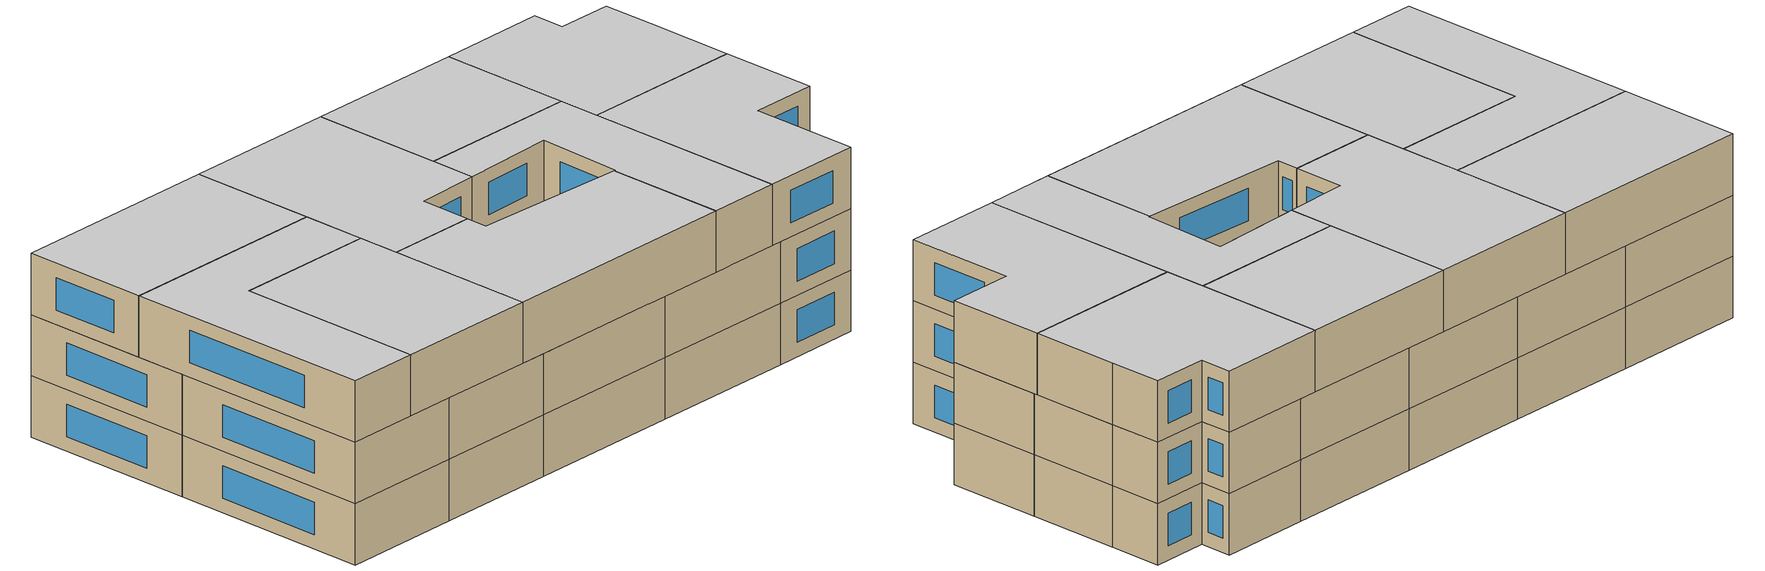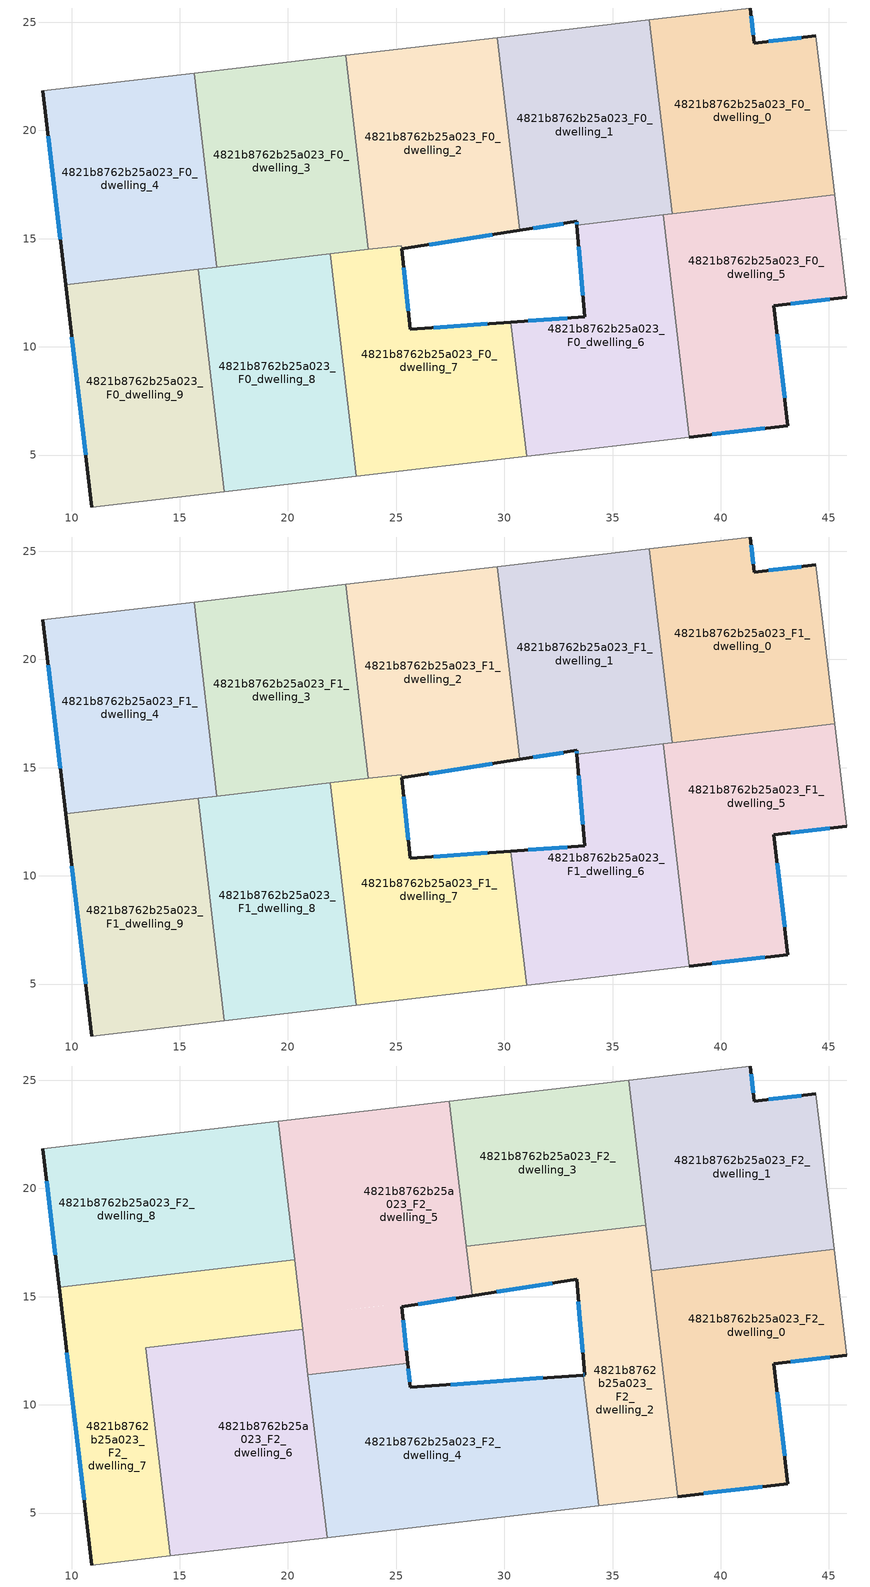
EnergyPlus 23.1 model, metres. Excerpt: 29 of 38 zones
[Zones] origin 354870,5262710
4821b8762b25a023_F0_dwelling_0
 floor ground (EU_floor_Construction): 44.4,24.37 44.72,21.71 45.27,17.02 37.75,16.14 36.7,25.12 41.36,25.66 41.55,24.03 z0
 wall outside (EU_wall_Construction): 44.4,24.37 41.55,24.03 41.36,25.66 z0:3
 wall to 4821b8762b25a023_F0_dwelling_1 (EU_wall_Construction): 36.7,25.12 37.75,16.14 z0:3
 wall adiabatic (EU_wall_Construction): 41.36,25.66 36.7,25.12 / 45.27,17.02 44.72,21.71 44.4,24.37 z0:3
 wall to 4821b8762b25a023_F0_dwelling_5 (EU_wall_Construction): 37.75,16.14 45.27,17.02 z0:3
 window (EU_Window_Construction): 41.51,24.42 41.4,25.28 / 43.73,24.29 42.22,24.11 z0.7:2.3
4821b8762b25a023_F0_dwelling_1
 floor ground (EU_floor_Construction): 36.7,25.12 37.75,16.14 33.35,15.63 33.34,15.8 30.71,15.38 29.67,24.29 z0
 wall outside (EU_wall_Construction): 30.71,15.38 33.34,15.8 33.35,15.63 z0:3
 wall to 4821b8762b25a023_F0_dwelling_2 (EU_wall_Construction): 29.67,24.29 30.71,15.38 z0:3
 wall adiabatic (EU_wall_Construction): 36.7,25.12 29.67,24.29 z0:3
 wall to 4821b8762b25a023_F0_dwelling_6 (EU_wall_Construction): 33.35,15.63 37.34,16.1 z0:3
 wall to 4821b8762b25a023_F0_dwelling_5 (EU_wall_Construction): 37.34,16.1 37.75,16.14 z0:3
 window (EU_Window_Construction): 33.34,15.76 33.35,15.67 / 31.33,15.48 32.72,15.7 z0.7:2.3
4821b8762b25a023_F0_dwelling_2
 floor ground (EU_floor_Construction): 29.67,24.29 30.71,15.38 25.26,14.53 25.24,14.68 23.72,14.5 22.66,23.47 z0
 wall outside (EU_wall_Construction): 25.26,14.53 30.71,15.38 z0:3
 wall to 4821b8762b25a023_F0_dwelling_3 (EU_wall_Construction): 22.66,23.47 23.72,14.5 z0:3
 wall adiabatic (EU_wall_Construction): 29.67,24.29 22.66,23.47 z0:3
 wall to 4821b8762b25a023_F0_dwelling_7 (EU_wall_Construction): 23.72,14.5 25.24,14.68 25.26,14.53 z0:3
 window (EU_Window_Construction): 26.54,14.73 29.43,15.18 z0.7:2.3
4821b8762b25a023_F0_dwelling_3
 floor ground (EU_floor_Construction): 22.66,23.47 23.72,14.5 16.72,13.68 15.67,22.66 z0
 wall to 4821b8762b25a023_F0_dwelling_4 (EU_wall_Construction): 15.67,22.66 16.72,13.68 z0:3
 wall adiabatic (EU_wall_Construction): 22.66,23.47 15.67,22.66 z0:3
 wall to 4821b8762b25a023_F0_dwelling_8 (EU_wall_Construction): 16.72,13.68 21.96,14.3 z0:3
 wall to 4821b8762b25a023_F0_dwelling_7 (EU_wall_Construction): 21.96,14.3 23.72,14.5 z0:3
4821b8762b25a023_F0_dwelling_4
 floor ground (EU_floor_Construction): 15.67,22.66 16.72,13.68 9.72,12.86 8.66,21.84 z0
 wall outside (EU_wall_Construction): 8.66,21.84 9.72,12.86 z0:3
 wall adiabatic (EU_wall_Construction): 15.67,22.66 8.66,21.84 z0:3
 wall to 4821b8762b25a023_F0_dwelling_9 (EU_wall_Construction): 9.72,12.86 15.84,13.58 z0:3
 wall to 4821b8762b25a023_F0_dwelling_8 (EU_wall_Construction): 15.84,13.58 16.72,13.68 z0:3
 window (EU_Window_Construction): 8.91,19.73 9.47,14.97 z0.7:2.3
4821b8762b25a023_F0_dwelling_5
 floor ground (EU_floor_Construction): 45.27,17.02 45.83,12.29 42.46,11.89 43.11,6.36 38.54,5.83 37.34,16.1 z0
 wall outside (EU_wall_Construction): 38.54,5.83 43.11,6.36 42.46,11.89 45.83,12.29 z0:3
 wall to 4821b8762b25a023_F0_dwelling_6 (EU_wall_Construction): 37.34,16.1 38.54,5.83 z0:3
 wall adiabatic (EU_wall_Construction): 45.83,12.29 45.27,17.02 z0:3
 window (EU_Window_Construction): 43.25,11.98 45.03,12.19 / 42.96,7.66 42.61,10.59 / 39.62,5.95 42.04,6.23 z0.7:2.3
4821b8762b25a023_F0_dwelling_6
 floor ground (EU_floor_Construction): 37.34,16.1 38.54,5.83 31.03,4.95 30.31,11.14 33.72,11.38 33.35,15.63 z0
 wall outside (EU_wall_Construction): 33.35,15.63 33.72,11.38 30.31,11.14 z0:3
 wall adiabatic (EU_wall_Construction): 31.03,4.95 38.54,5.83 z0:3
 wall to 4821b8762b25a023_F0_dwelling_7 (EU_wall_Construction): 30.31,11.14 31.03,4.95 z0:3
 window (EU_Window_Construction): 33.44,14.63 33.63,12.38 / 32.92,11.33 31.11,11.2 z0.7:2.3
4821b8762b25a023_F0_dwelling_7
 floor ground (EU_floor_Construction): 30.31,11.14 31.03,4.95 23.16,4.03 21.96,14.29 25.24,14.68 25.26,14.53 25.66,10.81 z0
 wall outside (EU_wall_Construction): 30.31,11.14 25.66,10.81 25.26,14.53 z0:3
 wall adiabatic (EU_wall_Construction): 23.16,4.03 31.03,4.95 z0:3
 wall to 4821b8762b25a023_F0_dwelling_8 (EU_wall_Construction): 21.96,14.29 23.16,4.03 z0:3
 window (EU_Window_Construction): 29.21,11.06 26.75,10.88 / 25.56,11.68 25.35,13.65 z0.7:2.3
4821b8762b25a023_F0_dwelling_8
 floor ground (EU_floor_Construction): 21.96,14.29 23.16,4.03 17.04,3.31 15.84,13.58 z0
 wall adiabatic (EU_wall_Construction): 17.04,3.31 23.16,4.03 z0:3
 wall to 4821b8762b25a023_F0_dwelling_9 (EU_wall_Construction): 15.84,13.58 17.04,3.31 z0:3
4821b8762b25a023_F0_dwelling_9
 floor ground (EU_floor_Construction): 15.84,13.58 17.04,3.31 10.93,2.6 9.72,12.86 z0
 wall outside (EU_wall_Construction): 9.72,12.86 10.93,2.6 z0:3
 wall adiabatic (EU_wall_Construction): 10.93,2.6 17.04,3.31 z0:3
 window (EU_Window_Construction): 10.01,10.45 10.65,5.01 z0.7:2.3
4821b8762b25a023_F1_dwelling_0
 floor to 4821b8762b25a023_F0_dwelling_0 (EU_floor_Construction): 44.4,24.37 44.72,21.71 45.27,17.02 37.75,16.14 36.7,25.12 41.36,25.66 41.55,24.03 z3
 wall outside (EU_wall_Construction): 44.4,24.37 41.55,24.03 41.36,25.66 z3:6
 wall to 4821b8762b25a023_F1_dwelling_1 (EU_wall_Construction): 36.7,25.12 37.75,16.14 z3:6
 wall adiabatic (EU_wall_Construction): 41.36,25.66 36.7,25.12 / 45.27,17.02 44.72,21.71 44.4,24.37 z3:6
 wall to 4821b8762b25a023_F1_dwelling_5 (EU_wall_Construction): 37.75,16.14 45.27,17.02 z3:6
 window (EU_Window_Construction): 41.51,24.42 41.4,25.28 / 43.73,24.29 42.22,24.11 z3.7:5.3
4821b8762b25a023_F1_dwelling_1
 floor to 4821b8762b25a023_F0_dwelling_1 (EU_floor_Construction): 36.7,25.12 37.75,16.14 33.35,15.63 33.34,15.8 30.71,15.38 29.67,24.29 z3
 wall outside (EU_wall_Construction): 30.71,15.38 33.34,15.8 33.35,15.63 z3:6
 wall to 4821b8762b25a023_F1_dwelling_2 (EU_wall_Construction): 29.67,24.29 30.71,15.38 z3:6
 wall adiabatic (EU_wall_Construction): 36.7,25.12 29.67,24.29 z3:6
 wall to 4821b8762b25a023_F1_dwelling_6 (EU_wall_Construction): 33.35,15.63 37.34,16.1 z3:6
 wall to 4821b8762b25a023_F1_dwelling_5 (EU_wall_Construction): 37.34,16.1 37.75,16.14 z3:6
 window (EU_Window_Construction): 33.34,15.76 33.35,15.67 / 31.33,15.48 32.72,15.7 z3.7:5.3
 ceiling adiabatic (EU_roof_Construction): 36.54,18.31 35.76,25.01 29.67,24.29 30.45,17.6 z6
4821b8762b25a023_F1_dwelling_2
 floor to 4821b8762b25a023_F0_dwelling_2 (EU_floor_Construction): 29.67,24.29 30.71,15.38 25.26,14.53 25.24,14.68 23.72,14.5 22.66,23.47 z3
 wall outside (EU_wall_Construction): 25.26,14.53 30.71,15.38 z3:6
 wall to 4821b8762b25a023_F1_dwelling_3 (EU_wall_Construction): 22.66,23.47 23.72,14.5 z3:6
 wall adiabatic (EU_wall_Construction): 29.67,24.29 22.66,23.47 z3:6
 wall to 4821b8762b25a023_F1_dwelling_7 (EU_wall_Construction): 23.72,14.5 25.24,14.68 25.26,14.53 z3:6
 window (EU_Window_Construction): 26.54,14.73 29.43,15.18 z3.7:5.3
 ceiling adiabatic (EU_roof_Construction): 30.45,17.6 29.67,24.29 27.46,24.04 28.25,17.34 z6
4821b8762b25a023_F1_dwelling_3
 floor to 4821b8762b25a023_F0_dwelling_3 (EU_floor_Construction): 22.66,23.47 23.72,14.5 16.72,13.68 15.67,22.66 z3
 wall to 4821b8762b25a023_F1_dwelling_4 (EU_wall_Construction): 15.67,22.66 16.72,13.68 z3:6
 wall adiabatic (EU_wall_Construction): 22.66,23.47 15.67,22.66 z3:6
 wall to 4821b8762b25a023_F1_dwelling_8 (EU_wall_Construction): 16.72,13.68 21.96,14.3 z3:6
 wall to 4821b8762b25a023_F1_dwelling_7 (EU_wall_Construction): 21.96,14.3 23.72,14.5 z3:6
4821b8762b25a023_F1_dwelling_4
 floor to 4821b8762b25a023_F0_dwelling_4 (EU_floor_Construction): 15.67,22.66 16.72,13.68 9.72,12.86 8.66,21.84 z3
 wall outside (EU_wall_Construction): 8.66,21.84 9.72,12.86 z3:6
 wall adiabatic (EU_wall_Construction): 15.67,22.66 8.66,21.84 z3:6
 wall to 4821b8762b25a023_F1_dwelling_9 (EU_wall_Construction): 9.72,12.86 15.84,13.58 z3:6
 wall to 4821b8762b25a023_F1_dwelling_8 (EU_wall_Construction): 15.84,13.58 16.72,13.68 z3:6
 window (EU_Window_Construction): 8.91,19.73 9.47,14.97 z3.7:5.3
4821b8762b25a023_F1_dwelling_5
 floor to 4821b8762b25a023_F0_dwelling_5 (EU_floor_Construction): 45.27,17.02 45.83,12.29 42.46,11.89 43.11,6.36 38.54,5.83 37.34,16.1 z3
 wall outside (EU_wall_Construction): 38.54,5.83 43.11,6.36 42.46,11.89 45.83,12.29 z3:6
 wall to 4821b8762b25a023_F1_dwelling_6 (EU_wall_Construction): 37.34,16.1 38.54,5.83 z3:6
 wall adiabatic (EU_wall_Construction): 45.83,12.29 45.27,17.02 z3:6
 window (EU_Window_Construction): 43.25,11.98 45.03,12.19 / 42.96,7.66 42.61,10.59 / 39.62,5.95 42.04,6.23 z3.7:5.3
4821b8762b25a023_F1_dwelling_6
 floor to 4821b8762b25a023_F0_dwelling_6 (EU_floor_Construction): 37.34,16.1 38.54,5.83 31.03,4.95 30.31,11.14 33.72,11.38 33.35,15.63 z3
 wall outside (EU_wall_Construction): 33.35,15.63 33.72,11.38 30.31,11.14 z3:6
 wall adiabatic (EU_wall_Construction): 31.03,4.95 38.54,5.83 z3:6
 wall to 4821b8762b25a023_F1_dwelling_7 (EU_wall_Construction): 30.31,11.14 31.03,4.95 z3:6
 window (EU_Window_Construction): 33.44,14.63 33.63,12.38 / 32.92,11.33 31.11,11.2 z3.7:5.3
4821b8762b25a023_F1_dwelling_7
 floor to 4821b8762b25a023_F0_dwelling_7 (EU_floor_Construction): 30.31,11.14 31.03,4.95 23.16,4.03 21.96,14.29 25.24,14.68 25.26,14.53 25.66,10.81 z3
 wall outside (EU_wall_Construction): 30.31,11.14 25.66,10.81 25.26,14.53 z3:6
 wall adiabatic (EU_wall_Construction): 23.16,4.03 31.03,4.95 z3:6
 wall to 4821b8762b25a023_F1_dwelling_8 (EU_wall_Construction): 21.96,14.29 23.16,4.03 z3:6
 window (EU_Window_Construction): 29.21,11.06 26.75,10.88 / 25.56,11.68 25.35,13.65 z3.7:5.3
4821b8762b25a023_F1_dwelling_8
 floor to 4821b8762b25a023_F0_dwelling_8 (EU_floor_Construction): 21.96,14.29 23.16,4.03 17.04,3.31 15.84,13.58 z3
 wall adiabatic (EU_wall_Construction): 17.04,3.31 23.16,4.03 z3:6
 wall to 4821b8762b25a023_F1_dwelling_9 (EU_wall_Construction): 15.84,13.58 17.04,3.31 z3:6
4821b8762b25a023_F1_dwelling_9
 floor to 4821b8762b25a023_F0_dwelling_9 (EU_floor_Construction): 15.84,13.58 17.04,3.31 10.93,2.6 9.72,12.86 z3
 wall outside (EU_wall_Construction): 9.72,12.86 10.93,2.6 z3:6
 wall adiabatic (EU_wall_Construction): 10.93,2.6 17.04,3.31 z3:6
 window (EU_Window_Construction): 10.01,10.45 10.65,5.01 z3.7:5.3
4821b8762b25a023_F2_dwelling_0
 floor to 4821b8762b25a023_F1_dwelling_5 (EU_floor_Construction): 45.27,17.02 45.83,12.29 42.46,11.89 43.11,6.36 38.54,5.83 37.34,16.1 z6
 floor to 4821b8762b25a023_F1_dwelling_0 (EU_floor_Construction): 45.25,17.2 45.27,17.02 37.75,16.14 37.73,16.32 z6
 floor to 4821b8762b25a023_F1_dwelling_6 (EU_floor_Construction): 37.34,16.1 38.54,5.83 38.01,5.76 36.81,16.03 z6
 floor to 4821b8762b25a023_F1_dwelling_1 (EU_floor_Construction): 37.73,16.32 37.75,16.14 36.81,16.03 36.79,16.21 z6
 wall outside (EU_wall_Construction): 38.01,5.76 43.11,6.36 42.46,11.89 45.83,12.29 z6:9
 wall to 4821b8762b25a023_F2_dwelling_1 (EU_wall_Construction): 45.25,17.2 36.79,16.21 z6:9
 wall adiabatic (EU_wall_Construction): 45.83,12.29 45.25,17.2 z6:9
 wall to 4821b8762b25a023_F2_dwelling_2 (EU_wall_Construction): 36.79,16.21 38.01,5.76 z6:9
 window (EU_Window_Construction): 42.96,7.66 42.61,10.59 / 39.21,5.9 41.91,6.22 / 43.25,11.98 45.03,12.19 z6.7:8.3
 ceiling to 4821b8762b25a023_F3_dwelling_0 (EU_floor_Construction): 43.11,6.36 42.46,11.89 45.83,12.29 45.25,17.2 36.79,16.21 38.01,5.76 z9
4821b8762b25a023_F2_dwelling_1
 floor to 4821b8762b25a023_F1_dwelling_0 (EU_floor_Construction): 44.4,24.37 44.72,21.71 45.25,17.2 37.73,16.32 36.7,25.12 41.36,25.66 41.55,24.03 z6
 floor to 4821b8762b25a023_F1_dwelling_1 (EU_floor_Construction): 36.7,25.12 37.73,16.32 36.79,16.21 35.76,25.01 z6
 wall outside (EU_wall_Construction): 44.4,24.37 41.55,24.03 41.36,25.66 z6:9
 wall adiabatic (EU_wall_Construction): 45.25,17.2 44.72,21.71 44.4,24.37 / 41.36,25.66 35.76,25.01 z6:9
 wall to 4821b8762b25a023_F2_dwelling_2 (EU_wall_Construction): 35.76,25.01 36.54,18.31 36.79,16.21 z6:9
 window (EU_Window_Construction): 41.51,24.42 41.4,25.28 / 43.73,24.29 42.22,24.11 z6.7:8.3
 ceiling to 4821b8762b25a023_F3_dwelling_1 (EU_floor_Construction): 45.25,17.2 44.72,21.71 44.4,24.37 41.55,24.03 41.36,25.66 35.76,25.01 36.79,16.21 z9
4821b8762b25a023_F2_dwelling_2
 floor to 4821b8762b25a023_F1_dwelling_6 (EU_floor_Construction): 36.81,16.03 38.01,5.76 34.35,5.34 33.65,11.38 33.72,11.38 33.35,15.63 z6
 floor to 4821b8762b25a023_F1_dwelling_2 (EU_floor_Construction): 30.45,17.6 30.71,15.39 28.52,15.04 28.25,17.34 z6
 floor to 4821b8762b25a023_F1_dwelling_1 (EU_floor_Construction): 36.54,18.31 36.81,16.03 33.35,15.63 33.34,15.8 30.71,15.39 30.45,17.6 z6
 wall outside (EU_wall_Construction): 28.52,15.04 33.34,15.8 33.72,11.38 33.65,11.38 z6:9
 wall adiabatic (EU_wall_Construction): 34.35,5.33 38.01,5.76 z6:9
 wall to 4821b8762b25a023_F2_dwelling_4 (EU_wall_Construction): 33.65,11.38 34.35,5.33 z6:9
 wall to 4821b8762b25a023_F2_dwelling_3 (EU_wall_Construction): 35.76,25.01 36.54,18.31 28.25,17.34 z6:9
 wall to 4821b8762b25a023_F2_dwelling_5 (EU_wall_Construction): 28.25,17.34 28.52,15.04 z6:9
 window (EU_Window_Construction): 33.7,11.38 33.66,11.38 / 33.43,14.76 33.63,12.42 / 29.65,15.22 32.21,15.62 z6.7:8.3
 ceiling to 4821b8762b25a023_F3_dwelling_2 (EU_floor_Construction): 38.01,5.76 36.54,18.31 28.25,17.34 28.52,15.04 33.34,15.8 33.72,11.38 33.65,11.38 34.35,5.33 z9
4821b8762b25a023_F2_dwelling_3
 floor adiabatic (EU_floor_Construction): 35.76,25.01 36.54,18.31 28.25,17.34 27.46,24.04 z6
 wall adiabatic (EU_wall_Construction): 35.76,25.01 27.46,24.04 z6:9
 wall to 4821b8762b25a023_F2_dwelling_5 (EU_wall_Construction): 27.46,24.04 28.25,17.34 z6:9
 ceiling to 4821b8762b25a023_F3_dwelling_3 (EU_floor_Construction): 36.54,18.31 35.76,25.01 27.46,24.04 28.25,17.34 z9
4821b8762b25a023_F2_dwelling_4
 floor to 4821b8762b25a023_F1_dwelling_7 (EU_floor_Construction): 30.31,11.14 31.03,4.95 23.16,4.03 22.28,11.54 25.54,11.92 25.66,10.81 z6
 floor to 4821b8762b25a023_F1_dwelling_6 (EU_floor_Construction): 33.65,11.38 34.35,5.34 31.03,4.95 30.31,11.14 z6
 floor to 4821b8762b25a023_F1_dwelling_8 (EU_floor_Construction): 22.28,11.54 23.16,4.03 21.8,3.87 20.92,11.38 z6
 wall outside (EU_wall_Construction): 33.65,11.38 25.66,10.81 25.54,11.92 z6:9
 wall adiabatic (EU_wall_Construction): 21.8,3.87 34.35,5.33 z6:9
 wall to 4821b8762b25a023_F2_dwelling_5 (EU_wall_Construction): 25.54,11.92 20.92,11.38 z6:9
 wall to 4821b8762b25a023_F2_dwelling_6 (EU_wall_Construction): 20.92,11.38 21.8,3.87 z6:9
 window (EU_Window_Construction): 25.63,11.07 25.56,11.66 / 31.77,11.24 27.53,10.94 z6.7:8.3
 ceiling to 4821b8762b25a023_F3_dwelling_4 (EU_floor_Construction): 34.35,5.33 33.65,11.38 25.66,10.81 25.54,11.92 20.92,11.38 21.8,3.87 z9
4821b8762b25a023_F2_dwelling_5
 floor to 4821b8762b25a023_F1_dwelling_2 (EU_floor_Construction): 27.46,24.04 28.52,15.04 25.26,14.53 25.24,14.68 23.72,14.5 22.66,23.47 z6
 floor to 4821b8762b25a023_F1_dwelling_3 (EU_floor_Construction): 22.66,23.47 23.72,14.5 20.6,14.14 19.55,23.11 z6
 floor to 4821b8762b25a023_F1_dwelling_7 (EU_floor_Construction): 25.24,14.68 25.54,11.92 22.28,11.54 21.96,14.29 z6
 floor to 4821b8762b25a023_F1_dwelling_8 (EU_floor_Construction): 21.96,14.29 22.28,11.54 20.92,11.38 20.6,14.14 z6
 wall outside (EU_wall_Construction): 25.54,11.92 25.26,14.53 28.52,15.04 z6:9
 wall adiabatic (EU_wall_Construction): 27.46,24.04 19.55,23.11 z6:9
 wall to 4821b8762b25a023_F2_dwelling_8 (EU_wall_Construction): 19.55,23.11 20.3,16.7 z6:9
 wall to 4821b8762b25a023_F2_dwelling_7 (EU_wall_Construction): 20.3,16.7 20.68,13.49 z6:9
 wall to 4821b8762b25a023_F2_dwelling_6 (EU_wall_Construction): 20.68,13.49 20.92,11.38 z6:9
 window (EU_Window_Construction): 26.02,14.65 27.75,14.92 / 25.47,12.53 25.32,13.92 z6.7:8.3
 ceiling to 4821b8762b25a023_F3_dwelling_5 (EU_floor_Construction): 25.54,11.92 25.26,14.53 28.52,15.04 27.46,24.04 19.55,23.11 20.92,11.38 z9
4821b8762b25a023_F2_dwelling_6
 floor to 4821b8762b25a023_F1_dwelling_8 (EU_floor_Construction): 20.68,13.49 21.8,3.87 17.04,3.31 15.92,12.93 z6
 floor to 4821b8762b25a023_F1_dwelling_9 (EU_floor_Construction): 15.92,12.93 17.04,3.31 14.55,3.02 13.42,12.64 z6
 wall to 4821b8762b25a023_F2_dwelling_7 (EU_wall_Construction): 20.68,13.49 13.42,12.64 14.55,3.02 z6:9
 wall adiabatic (EU_wall_Construction): 14.55,3.02 21.8,3.87 z6:9
 ceiling to 4821b8762b25a023_F3_dwelling_6 (EU_floor_Construction): 21.8,3.87 20.68,13.49 13.42,12.64 14.55,3.02 z9
4821b8762b25a023_F2_dwelling_7
 floor to 4821b8762b25a023_F1_dwelling_4 (EU_floor_Construction): 16.42,16.25 16.72,13.68 9.72,12.86 9.42,15.43 z6
 floor to 4821b8762b25a023_F1_dwelling_9 (EU_floor_Construction): 15.84,13.58 15.92,12.93 13.42,12.64 14.55,3.02 10.93,2.6 9.72,12.86 z6
 floor to 4821b8762b25a023_F1_dwelling_3 (EU_floor_Construction): 20.3,16.7 20.6,14.14 16.72,13.68 16.42,16.25 z6
 floor to 4821b8762b25a023_F1_dwelling_8 (EU_floor_Construction): 20.6,14.14 20.68,13.49 15.92,12.93 15.84,13.58 z6
 wall outside (EU_wall_Construction): 9.42,15.43 10.93,2.6 z6:9
 wall adiabatic (EU_wall_Construction): 10.93,2.6 14.55,3.02 z6:9
 wall to 4821b8762b25a023_F2_dwelling_8 (EU_wall_Construction): 20.3,16.7 9.42,15.43 z6:9
 window (EU_Window_Construction): 9.77,12.41 10.58,5.61 z6.7:8.3
 ceiling to 4821b8762b25a023_F3_dwelling_7 (EU_floor_Construction): 14.55,3.02 13.42,12.64 20.68,13.49 20.3,16.7 9.42,15.43 10.93,2.6 z9
4821b8762b25a023_F2_dwelling_8
 floor to 4821b8762b25a023_F1_dwelling_4 (EU_floor_Construction): 15.67,22.66 16.42,16.25 9.42,15.43 8.66,21.84 z6
 floor to 4821b8762b25a023_F1_dwelling_3 (EU_floor_Construction): 19.55,23.11 20.3,16.7 16.42,16.25 15.67,22.66 z6
 wall outside (EU_wall_Construction): 8.66,21.84 9.42,15.43 z6:9
 wall adiabatic (EU_wall_Construction): 19.55,23.11 8.66,21.84 z6:9
 window (EU_Window_Construction): 8.84,20.33 9.24,16.93 z6.7:8.3
 ceiling to 4821b8762b25a023_F3_dwelling_8 (EU_floor_Construction): 20.3,16.7 19.55,23.11 8.66,21.84 9.42,15.43 z9
[Building]
EU S2 Campaign: North Axis=0; Terrain=City; Solar Distribution=FullExterior
[Site:Location]
Budapest.Ferenc.Liszt.Intl.AP: Latitude=47.437; Longitude=19.256; Time Zone=1; Elevation=185
[SizingPeriod:WeatherFileDays]
AnnualSizingPeriod: Begin Month=1; Begin Day of Month=1; End Month=12; End Day of Month=31; Day of Week for Start Day=Monday; Use Weather File Daylight Saving Period=No; Use Weather File Rain and Snow Indicators=No
[MATERIAL]
EU_InternalMass_Material: Roughness=MediumRough; Thickness=0.1; Conductivity=1; Density=1800; Specific Heat=900; Thermal Absorptance=0.9; Solar Absorptance=0.7; Visible Absorptance=0.7
[MATERIAL:NOMASS] Roughness=MediumRough; Thermal Absorptance=0.9; Solar Absorptance=0.7; Visible Absorptance=0.7
Name | Thermal Resistance
EU_wall_NoMass | 0.832559
EU_roof_NoMass | 1.39638
EU_floor_NoMass | 0.872794
[WINDOWMATERIAL:SIMPLEGLAZINGSYSTEM]
EU_Window_SimpleGlazing: UFactor=2.79869; Solar Heat Gain Coefficient=0.75; Visible Transmittance=0.75
[CONSTRUCTION]
EU_wall_Construction: EU_wall_NoMass
EU_roof_Construction: EU_roof_NoMass
EU_floor_Construction: EU_floor_NoMass
EU_Window_Construction: EU_Window_SimpleGlazing
EU_InternalMass_Construction: EU_InternalMass_Material
[ZONE] Type=1; Multiplier=1; Ceiling Height=autocalculate; Floor Area=autocalculate; Part of Total Floor Area=Yes
Name | Volume
4821b8762b25a023_F0_dwelling_0; 4821b8762b25a023_F1_dwelling_0; 4821b8762b25a023_F0_dwelling_5; 4821b8762b25a023_F1_dwelling_5 | 190.982
4821b8762b25a023_F2_dwelling_0 | 212.181
4821b8762b25a023_F0_dwelling_1; 4821b8762b25a023_F1_dwelling_1 | 190.973
4821b8762b25a023_F2_dwelling_1 | 212.21
4821b8762b25a023_F0_dwelling_2; 4821b8762b25a023_F1_dwelling_2 | 191.829
4821b8762b25a023_F2_dwelling_2 | 168.869
4821b8762b25a023_F0_dwelling_3; 4821b8762b25a023_F1_dwelling_3 | 190.974
4821b8762b25a023_F2_dwelling_3 | 168.868
4821b8762b25a023_F0_dwelling_4; 4821b8762b25a023_F1_dwelling_4 | 190.969
4821b8762b25a023_F2_dwelling_4 | 255.528
4821b8762b25a023_F2_dwelling_5 | 255.522
4821b8762b25a023_F0_dwelling_6; 4821b8762b25a023_F1_dwelling_6 | 190.98
4821b8762b25a023_F2_dwelling_6 | 212.212
4821b8762b25a023_F0_dwelling_7 | 190.104
4821b8762b25a023_F1_dwelling_7 | 190.107
4821b8762b25a023_F2_dwelling_7 | 212.203
4821b8762b25a023_F0_dwelling_8; 4821b8762b25a023_F1_dwelling_8 | 190.99
4821b8762b25a023_F2_dwelling_8 | 212.186
4821b8762b25a023_F0_dwelling_9; 4821b8762b25a023_F1_dwelling_9 | 190.987
[INTERNALMASS] Construction=EU_InternalMass_Construction
Name | Zone or ZoneList | Surface Area
4821b8762b25a023_F0_dwelling_0_EU_InternalMass | 4821b8762b25a023_F0_dwelling_0 | 63.6608
4821b8762b25a023_F0_dwelling_1_EU_InternalMass | 4821b8762b25a023_F0_dwelling_1 | 63.6576
4821b8762b25a023_F0_dwelling_2_EU_InternalMass | 4821b8762b25a023_F0_dwelling_2 | 63.9413
4821b8762b25a023_F0_dwelling_3_EU_InternalMass | 4821b8762b25a023_F0_dwelling_3 | 63.6579
4821b8762b25a023_F0_dwelling_4_EU_InternalMass | 4821b8762b25a023_F0_dwelling_4 | 63.6563
4821b8762b25a023_F0_dwelling_5_EU_InternalMass | 4821b8762b25a023_F0_dwelling_5 | 63.6609
4821b8762b25a023_F0_dwelling_6_EU_InternalMass | 4821b8762b25a023_F0_dwelling_6 | 63.6601
4821b8762b25a023_F0_dwelling_7_EU_InternalMass | 4821b8762b25a023_F0_dwelling_7 | 63.3685
4821b8762b25a023_F0_dwelling_8_EU_InternalMass | 4821b8762b25a023_F0_dwelling_8 | 63.6633
4821b8762b25a023_F0_dwelling_9_EU_InternalMass | 4821b8762b25a023_F0_dwelling_9 | 63.6624
4821b8762b25a023_F1_dwelling_0_EU_InternalMass | 4821b8762b25a023_F1_dwelling_0 | 63.6608
4821b8762b25a023_F1_dwelling_1_EU_InternalMass | 4821b8762b25a023_F1_dwelling_1 | 63.6576
4821b8762b25a023_F1_dwelling_2_EU_InternalMass | 4821b8762b25a023_F1_dwelling_2 | 63.9413
4821b8762b25a023_F1_dwelling_3_EU_InternalMass | 4821b8762b25a023_F1_dwelling_3 | 63.6579
4821b8762b25a023_F1_dwelling_4_EU_InternalMass | 4821b8762b25a023_F1_dwelling_4 | 63.6563
4821b8762b25a023_F1_dwelling_5_EU_InternalMass | 4821b8762b25a023_F1_dwelling_5 | 63.6609
4821b8762b25a023_F1_dwelling_6_EU_InternalMass | 4821b8762b25a023_F1_dwelling_6 | 63.6601
4821b8762b25a023_F1_dwelling_7_EU_InternalMass | 4821b8762b25a023_F1_dwelling_7 | 63.3685
4821b8762b25a023_F1_dwelling_8_EU_InternalMass | 4821b8762b25a023_F1_dwelling_8 | 63.6633
4821b8762b25a023_F1_dwelling_9_EU_InternalMass | 4821b8762b25a023_F1_dwelling_9 | 63.6624
4821b8762b25a023_F2_dwelling_0_EU_InternalMass | 4821b8762b25a023_F2_dwelling_0 | 70.7264
4821b8762b25a023_F2_dwelling_1_EU_InternalMass | 4821b8762b25a023_F2_dwelling_1 | 70.7365
4821b8762b25a023_F2_dwelling_2_EU_InternalMass | 4821b8762b25a023_F2_dwelling_2 | 56.2923
4821b8762b25a023_F2_dwelling_3_EU_InternalMass | 4821b8762b25a023_F2_dwelling_3 | 56.2901
4821b8762b25a023_F2_dwelling_4_EU_InternalMass | 4821b8762b25a023_F2_dwelling_4 | 85.1723
4821b8762b25a023_F2_dwelling_5_EU_InternalMass | 4821b8762b25a023_F2_dwelling_5 | 85.1725
4821b8762b25a023_F2_dwelling_6_EU_InternalMass | 4821b8762b25a023_F2_dwelling_6 | 70.7373
4821b8762b25a023_F2_dwelling_7_EU_InternalMass | 4821b8762b25a023_F2_dwelling_7 | 70.7344
4821b8762b25a023_F2_dwelling_8_EU_InternalMass | 4821b8762b25a023_F2_dwelling_8 | 70.7286
[OTHEREQUIPMENT] Fuel Type=Electricity; Design Level Calculation Method=Watts/Area; Power per Zone Floor Area=1; Fraction Latent=0; Fraction Radiant=0; Fraction Lost=0; Carbon Dioxide Generation Rate=0; EndUse Subcategory=EU_Step8_InternalGains
Name | Zone or ZoneList or Space or SpaceList | Schedule
EU_Step8_InternalGain_4821b8762b25a023_F0_dwelling_0_f000 | 4821b8762b25a023_F0_dwelling_0 | EU_Step8_GainSchedule_4821b8762b25a023_F0_dwelling_0_f000
EU_Step8_InternalGain_4821b8762b25a023_F0_dwelling_1_f000 | 4821b8762b25a023_F0_dwelling_1 | EU_Step8_GainSchedule_4821b8762b25a023_F0_dwelling_1_f000
EU_Step8_InternalGain_4821b8762b25a023_F0_dwelling_2_f000 | 4821b8762b25a023_F0_dwelling_2 | EU_Step8_GainSchedule_4821b8762b25a023_F0_dwelling_2_f000
EU_Step8_InternalGain_4821b8762b25a023_F0_dwelling_3_f000 | 4821b8762b25a023_F0_dwelling_3 | EU_Step8_GainSchedule_4821b8762b25a023_F0_dwelling_3_f000
EU_Step8_InternalGain_4821b8762b25a023_F0_dwelling_4_f000 | 4821b8762b25a023_F0_dwelling_4 | EU_Step8_GainSchedule_4821b8762b25a023_F0_dwelling_4_f000
EU_Step8_InternalGain_4821b8762b25a023_F0_dwelling_5_f000 | 4821b8762b25a023_F0_dwelling_5 | EU_Step8_GainSchedule_4821b8762b25a023_F0_dwelling_5_f000
EU_Step8_InternalGain_4821b8762b25a023_F0_dwelling_6_f000 | 4821b8762b25a023_F0_dwelling_6 | EU_Step8_GainSchedule_4821b8762b25a023_F0_dwelling_6_f000
EU_Step8_InternalGain_4821b8762b25a023_F0_dwelling_7_f000 | 4821b8762b25a023_F0_dwelling_7 | EU_Step8_GainSchedule_4821b8762b25a023_F0_dwelling_7_f000
EU_Step8_InternalGain_4821b8762b25a023_F0_dwelling_8_f000 | 4821b8762b25a023_F0_dwelling_8 | EU_Step8_GainSchedule_4821b8762b25a023_F0_dwelling_8_f000
EU_Step8_InternalGain_4821b8762b25a023_F0_dwelling_9_f000 | 4821b8762b25a023_F0_dwelling_9 | EU_Step8_GainSchedule_4821b8762b25a023_F0_dwelling_9_f000
EU_Step8_InternalGain_4821b8762b25a023_F1_dwelling_0_f000 | 4821b8762b25a023_F1_dwelling_0 | EU_Step8_GainSchedule_4821b8762b25a023_F1_dwelling_0_f000
EU_Step8_InternalGain_4821b8762b25a023_F1_dwelling_1_f000 | 4821b8762b25a023_F1_dwelling_1 | EU_Step8_GainSchedule_4821b8762b25a023_F1_dwelling_1_f000
EU_Step8_InternalGain_4821b8762b25a023_F1_dwelling_2_f000 | 4821b8762b25a023_F1_dwelling_2 | EU_Step8_GainSchedule_4821b8762b25a023_F1_dwelling_2_f000
EU_Step8_InternalGain_4821b8762b25a023_F1_dwelling_3_f000 | 4821b8762b25a023_F1_dwelling_3 | EU_Step8_GainSchedule_4821b8762b25a023_F1_dwelling_3_f000
EU_Step8_InternalGain_4821b8762b25a023_F1_dwelling_4_f000 | 4821b8762b25a023_F1_dwelling_4 | EU_Step8_GainSchedule_4821b8762b25a023_F1_dwelling_4_f000
EU_Step8_InternalGain_4821b8762b25a023_F1_dwelling_5_f000 | 4821b8762b25a023_F1_dwelling_5 | EU_Step8_GainSchedule_4821b8762b25a023_F1_dwelling_5_f000
EU_Step8_InternalGain_4821b8762b25a023_F1_dwelling_6_f000 | 4821b8762b25a023_F1_dwelling_6 | EU_Step8_GainSchedule_4821b8762b25a023_F1_dwelling_6_f000
EU_Step8_InternalGain_4821b8762b25a023_F1_dwelling_7_f000 | 4821b8762b25a023_F1_dwelling_7 | EU_Step8_GainSchedule_4821b8762b25a023_F1_dwelling_7_f000
EU_Step8_InternalGain_4821b8762b25a023_F1_dwelling_8_f000 | 4821b8762b25a023_F1_dwelling_8 | EU_Step8_GainSchedule_4821b8762b25a023_F1_dwelling_8_f000
EU_Step8_InternalGain_4821b8762b25a023_F1_dwelling_9_f000 | 4821b8762b25a023_F1_dwelling_9 | EU_Step8_GainSchedule_4821b8762b25a023_F1_dwelling_9_f000
EU_Step8_InternalGain_4821b8762b25a023_F2_dwelling_0_f000 | 4821b8762b25a023_F2_dwelling_0 | EU_Step8_GainSchedule_4821b8762b25a023_F2_dwelling_0_f000
EU_Step8_InternalGain_4821b8762b25a023_F2_dwelling_1_f000 | 4821b8762b25a023_F2_dwelling_1 | EU_Step8_GainSchedule_4821b8762b25a023_F2_dwelling_1_f000
EU_Step8_InternalGain_4821b8762b25a023_F2_dwelling_2_f000 | 4821b8762b25a023_F2_dwelling_2 | EU_Step8_GainSchedule_4821b8762b25a023_F2_dwelling_2_f000
EU_Step8_InternalGain_4821b8762b25a023_F2_dwelling_3_f000 | 4821b8762b25a023_F2_dwelling_3 | EU_Step8_GainSchedule_4821b8762b25a023_F2_dwelling_3_f000
EU_Step8_InternalGain_4821b8762b25a023_F2_dwelling_4_f000 | 4821b8762b25a023_F2_dwelling_4 | EU_Step8_GainSchedule_4821b8762b25a023_F2_dwelling_4_f000
EU_Step8_InternalGain_4821b8762b25a023_F2_dwelling_5_f000 | 4821b8762b25a023_F2_dwelling_5 | EU_Step8_GainSchedule_4821b8762b25a023_F2_dwelling_5_f000
EU_Step8_InternalGain_4821b8762b25a023_F2_dwelling_6_f000 | 4821b8762b25a023_F2_dwelling_6 | EU_Step8_GainSchedule_4821b8762b25a023_F2_dwelling_6_f000
EU_Step8_InternalGain_4821b8762b25a023_F2_dwelling_7_f000 | 4821b8762b25a023_F2_dwelling_7 | EU_Step8_GainSchedule_4821b8762b25a023_F2_dwelling_7_f000
EU_Step8_InternalGain_4821b8762b25a023_F2_dwelling_8_f000 | 4821b8762b25a023_F2_dwelling_8 | EU_Step8_GainSchedule_4821b8762b25a023_F2_dwelling_8_f000
[ZONEVENTILATION:DESIGNFLOWRATE] Schedule=EU_AlwaysOn; Design Flow Rate Calculation Method=AirChanges/Hour; Air Changes per Hour=0.475469; Ventilation Type=Natural; Fan Pressure Rise=0; Fan Total Efficiency=1; Constant Term Coefficient=1; Temperature Term Coefficient=0; Velocity Term Coefficient=0; Velocity Squared Term Coefficient=0; Minimum Indoor Temperature=-100; Maximum Indoor Temperature=100; Delta Temperature=-100; Minimum Outdoor Temperature=-100; Maximum Outdoor Temperature=100; Maximum Wind Speed=40
Name | Zone or ZoneList or Space or SpaceList
EU_ConstantAir_4821b8762b25a023_F0_dwelling_0 | 4821b8762b25a023_F0_dwelling_0
EU_ConstantAir_4821b8762b25a023_F0_dwelling_1 | 4821b8762b25a023_F0_dwelling_1
EU_ConstantAir_4821b8762b25a023_F0_dwelling_2 | 4821b8762b25a023_F0_dwelling_2
EU_ConstantAir_4821b8762b25a023_F0_dwelling_3 | 4821b8762b25a023_F0_dwelling_3
EU_ConstantAir_4821b8762b25a023_F0_dwelling_4 | 4821b8762b25a023_F0_dwelling_4
EU_ConstantAir_4821b8762b25a023_F0_dwelling_5 | 4821b8762b25a023_F0_dwelling_5
EU_ConstantAir_4821b8762b25a023_F0_dwelling_6 | 4821b8762b25a023_F0_dwelling_6
EU_ConstantAir_4821b8762b25a023_F0_dwelling_7 | 4821b8762b25a023_F0_dwelling_7
EU_ConstantAir_4821b8762b25a023_F0_dwelling_8 | 4821b8762b25a023_F0_dwelling_8
EU_ConstantAir_4821b8762b25a023_F0_dwelling_9 | 4821b8762b25a023_F0_dwelling_9
EU_ConstantAir_4821b8762b25a023_F1_dwelling_0 | 4821b8762b25a023_F1_dwelling_0
EU_ConstantAir_4821b8762b25a023_F1_dwelling_1 | 4821b8762b25a023_F1_dwelling_1
EU_ConstantAir_4821b8762b25a023_F1_dwelling_2 | 4821b8762b25a023_F1_dwelling_2
EU_ConstantAir_4821b8762b25a023_F1_dwelling_3 | 4821b8762b25a023_F1_dwelling_3
EU_ConstantAir_4821b8762b25a023_F1_dwelling_4 | 4821b8762b25a023_F1_dwelling_4
EU_ConstantAir_4821b8762b25a023_F1_dwelling_5 | 4821b8762b25a023_F1_dwelling_5
EU_ConstantAir_4821b8762b25a023_F1_dwelling_6 | 4821b8762b25a023_F1_dwelling_6
EU_ConstantAir_4821b8762b25a023_F1_dwelling_7 | 4821b8762b25a023_F1_dwelling_7
EU_ConstantAir_4821b8762b25a023_F1_dwelling_8 | 4821b8762b25a023_F1_dwelling_8
EU_ConstantAir_4821b8762b25a023_F1_dwelling_9 | 4821b8762b25a023_F1_dwelling_9
EU_ConstantAir_4821b8762b25a023_F2_dwelling_0 | 4821b8762b25a023_F2_dwelling_0
EU_ConstantAir_4821b8762b25a023_F2_dwelling_1 | 4821b8762b25a023_F2_dwelling_1
EU_ConstantAir_4821b8762b25a023_F2_dwelling_2 | 4821b8762b25a023_F2_dwelling_2
EU_ConstantAir_4821b8762b25a023_F2_dwelling_3 | 4821b8762b25a023_F2_dwelling_3
EU_ConstantAir_4821b8762b25a023_F2_dwelling_4 | 4821b8762b25a023_F2_dwelling_4
EU_ConstantAir_4821b8762b25a023_F2_dwelling_5 | 4821b8762b25a023_F2_dwelling_5
EU_ConstantAir_4821b8762b25a023_F2_dwelling_6 | 4821b8762b25a023_F2_dwelling_6
EU_ConstantAir_4821b8762b25a023_F2_dwelling_7 | 4821b8762b25a023_F2_dwelling_7
EU_ConstantAir_4821b8762b25a023_F2_dwelling_8 | 4821b8762b25a023_F2_dwelling_8
[HVACTEMPLATE:THERMOSTAT] Constant Heating Setpoint=20; Constant Cooling Setpoint=50
EU_HeatOnly_4821b8762b25a023_F0_dwelling_0; EU_HeatOnly_4821b8762b25a023_F0_dwelling_1; EU_HeatOnly_4821b8762b25a023_F0_dwelling_2; EU_HeatOnly_4821b8762b25a023_F0_dwelling_3; EU_HeatOnly_4821b8762b25a023_F0_dwelling_4; EU_HeatOnly_4821b8762b25a023_F0_dwelling_5; EU_HeatOnly_4821b8762b25a023_F0_dwelling_6; EU_HeatOnly_4821b8762b25a023_F0_dwelling_7; EU_HeatOnly_4821b8762b25a023_F0_dwelling_8; EU_HeatOnly_4821b8762b25a023_F0_dwelling_9; EU_HeatOnly_4821b8762b25a023_F1_dwelling_0; EU_HeatOnly_4821b8762b25a023_F1_dwelling_1; EU_HeatOnly_4821b8762b25a023_F1_dwelling_2; EU_HeatOnly_4821b8762b25a023_F1_dwelling_3; EU_HeatOnly_4821b8762b25a023_F1_dwelling_4; EU_HeatOnly_4821b8762b25a023_F1_dwelling_5; EU_HeatOnly_4821b8762b25a023_F1_dwelling_6; EU_HeatOnly_4821b8762b25a023_F1_dwelling_7; EU_HeatOnly_4821b8762b25a023_F1_dwelling_8; EU_HeatOnly_4821b8762b25a023_F1_dwelling_9; EU_HeatOnly_4821b8762b25a023_F2_dwelling_0; EU_HeatOnly_4821b8762b25a023_F2_dwelling_1; EU_HeatOnly_4821b8762b25a023_F2_dwelling_2; EU_HeatOnly_4821b8762b25a023_F2_dwelling_3; EU_HeatOnly_4821b8762b25a023_F2_dwelling_4; EU_HeatOnly_4821b8762b25a023_F2_dwelling_5; EU_HeatOnly_4821b8762b25a023_F2_dwelling_6; EU_HeatOnly_4821b8762b25a023_F2_dwelling_7; EU_HeatOnly_4821b8762b25a023_F2_dwelling_8; EU_HeatOnly_4821b8762b25a023_F3_dwelling_0; EU_HeatOnly_4821b8762b25a023_F3_dwelling_1; EU_HeatOnly_4821b8762b25a023_F3_dwelling_2; EU_HeatOnly_4821b8762b25a023_F3_dwelling_3; EU_HeatOnly_4821b8762b25a023_F3_dwelling_4; EU_HeatOnly_4821b8762b25a023_F3_dwelling_5; EU_HeatOnly_4821b8762b25a023_F3_dwelling_6; EU_HeatOnly_4821b8762b25a023_F3_dwelling_7; EU_HeatOnly_4821b8762b25a023_F3_dwelling_8
[HVACTEMPLATE:ZONE:IDEALLOADSAIRSYSTEM] System Availability Schedule=EU_AlwaysOn; Maximum Heating Supply Air Temperature=50; Minimum Cooling Supply Air Temperature=13; Maximum Heating Supply Air Humidity Ratio=0.0156; Minimum Cooling Supply Air Humidity Ratio=0.0077; Heating Limit=NoLimit; Cooling Limit=NoLimit; Heating Availability Schedule=EU_AlwaysOn; Cooling Availability Schedule=EU_CoolingOff; Dehumidification Control Type=ConstantSensibleHeatRatio; Cooling Sensible Heat Ratio=0.7; Dehumidification Setpoint=60; Humidification Control Type=None; Humidification Setpoint=30; Outdoor Air Method=None; Outdoor Air Flow Rate per Person=0.00944; Outdoor Air Flow Rate per Zone Floor Area=0; Outdoor Air Flow Rate per Zone=0; Demand Controlled Ventilation Type=None; Outdoor Air Economizer Type=NoEconomizer; Heat Recovery Type=None; Sensible Heat Recovery Effectiveness=0.7; Latent Heat Recovery Effectiveness=0.65
Name | Template Thermostat
4821b8762b25a023_F0_dwelling_0 | EU_HeatOnly_4821b8762b25a023_F0_dwelling_0
4821b8762b25a023_F0_dwelling_1 | EU_HeatOnly_4821b8762b25a023_F0_dwelling_1
4821b8762b25a023_F0_dwelling_2 | EU_HeatOnly_4821b8762b25a023_F0_dwelling_2
4821b8762b25a023_F0_dwelling_3 | EU_HeatOnly_4821b8762b25a023_F0_dwelling_3
4821b8762b25a023_F0_dwelling_4 | EU_HeatOnly_4821b8762b25a023_F0_dwelling_4
4821b8762b25a023_F0_dwelling_5 | EU_HeatOnly_4821b8762b25a023_F0_dwelling_5
4821b8762b25a023_F0_dwelling_6 | EU_HeatOnly_4821b8762b25a023_F0_dwelling_6
4821b8762b25a023_F0_dwelling_7 | EU_HeatOnly_4821b8762b25a023_F0_dwelling_7
4821b8762b25a023_F0_dwelling_8 | EU_HeatOnly_4821b8762b25a023_F0_dwelling_8
4821b8762b25a023_F0_dwelling_9 | EU_HeatOnly_4821b8762b25a023_F0_dwelling_9
4821b8762b25a023_F1_dwelling_0 | EU_HeatOnly_4821b8762b25a023_F1_dwelling_0
4821b8762b25a023_F1_dwelling_1 | EU_HeatOnly_4821b8762b25a023_F1_dwelling_1
4821b8762b25a023_F1_dwelling_2 | EU_HeatOnly_4821b8762b25a023_F1_dwelling_2
4821b8762b25a023_F1_dwelling_3 | EU_HeatOnly_4821b8762b25a023_F1_dwelling_3
4821b8762b25a023_F1_dwelling_4 | EU_HeatOnly_4821b8762b25a023_F1_dwelling_4
4821b8762b25a023_F1_dwelling_5 | EU_HeatOnly_4821b8762b25a023_F1_dwelling_5
4821b8762b25a023_F1_dwelling_6 | EU_HeatOnly_4821b8762b25a023_F1_dwelling_6
4821b8762b25a023_F1_dwelling_7 | EU_HeatOnly_4821b8762b25a023_F1_dwelling_7
4821b8762b25a023_F1_dwelling_8 | EU_HeatOnly_4821b8762b25a023_F1_dwelling_8
4821b8762b25a023_F1_dwelling_9 | EU_HeatOnly_4821b8762b25a023_F1_dwelling_9
4821b8762b25a023_F2_dwelling_0 | EU_HeatOnly_4821b8762b25a023_F2_dwelling_0
4821b8762b25a023_F2_dwelling_1 | EU_HeatOnly_4821b8762b25a023_F2_dwelling_1
4821b8762b25a023_F2_dwelling_2 | EU_HeatOnly_4821b8762b25a023_F2_dwelling_2
4821b8762b25a023_F2_dwelling_3 | EU_HeatOnly_4821b8762b25a023_F2_dwelling_3
4821b8762b25a023_F2_dwelling_4 | EU_HeatOnly_4821b8762b25a023_F2_dwelling_4
4821b8762b25a023_F2_dwelling_5 | EU_HeatOnly_4821b8762b25a023_F2_dwelling_5
4821b8762b25a023_F2_dwelling_6 | EU_HeatOnly_4821b8762b25a023_F2_dwelling_6
4821b8762b25a023_F2_dwelling_7 | EU_HeatOnly_4821b8762b25a023_F2_dwelling_7
4821b8762b25a023_F2_dwelling_8 | EU_HeatOnly_4821b8762b25a023_F2_dwelling_8
[SIZING:ZONE] Zone Cooling Design Supply Air Temperature Input Method=SupplyAirTemperature; Zone Cooling Design Supply Air Temperature=13; Zone Heating Design Supply Air Temperature Input Method=SupplyAirTemperature; Zone Heating Design Supply Air Temperature=50; Zone Cooling Design Supply Air Humidity Ratio=0.008; Zone Heating Design Supply Air Humidity Ratio=0.008; Cooling Design Air Flow Method=DesignDay; Cooling Design Air Flow Rate=0; Cooling Minimum Air Flow per Zone Floor Area=0.000762; Cooling Minimum Air Flow=0; Cooling Minimum Air Flow Fraction=0.2; Heating Design Air Flow Method=DesignDay; Heating Design Air Flow Rate=0; Heating Maximum Air Flow per Zone Floor Area=0.002032; Heating Maximum Air Flow=0.141576; Heating Maximum Air Flow Fraction=0.3; Account for Dedicated Outdoor Air System=No; Dedicated Outdoor Air System Control Strategy=NeutralSupplyAir; Dedicated Outdoor Air Low Setpoint Temperature for Design=autosize; Dedicated Outdoor Air High Setpoint Temperature for Design=autosize; Zone Load Sizing Method=Sensible Load Only No Latent Load; Zone Latent Cooling Design Supply Air Humidity Ratio Input Method=HumidityRatioDifference; Zone Cooling Design Supply Air Humidity Ratio Difference=0.005; Zone Latent Heating Design Supply Air Humidity Ratio Input Method=HumidityRatioDifference; Zone Humidification Design Supply Air Humidity Ratio Difference=0.005
4821b8762b25a023_F0_dwelling_0; 4821b8762b25a023_F0_dwelling_1; 4821b8762b25a023_F0_dwelling_2; 4821b8762b25a023_F0_dwelling_3; 4821b8762b25a023_F0_dwelling_4; 4821b8762b25a023_F0_dwelling_5; 4821b8762b25a023_F0_dwelling_6; 4821b8762b25a023_F0_dwelling_7; 4821b8762b25a023_F0_dwelling_8; 4821b8762b25a023_F0_dwelling_9; 4821b8762b25a023_F1_dwelling_0; 4821b8762b25a023_F1_dwelling_1; 4821b8762b25a023_F1_dwelling_2; 4821b8762b25a023_F1_dwelling_3; 4821b8762b25a023_F1_dwelling_4; 4821b8762b25a023_F1_dwelling_5; 4821b8762b25a023_F1_dwelling_6; 4821b8762b25a023_F1_dwelling_7; 4821b8762b25a023_F1_dwelling_8; 4821b8762b25a023_F1_dwelling_9; 4821b8762b25a023_F2_dwelling_0; 4821b8762b25a023_F2_dwelling_1; 4821b8762b25a023_F2_dwelling_2; 4821b8762b25a023_F2_dwelling_3; 4821b8762b25a023_F2_dwelling_4; 4821b8762b25a023_F2_dwelling_5; 4821b8762b25a023_F2_dwelling_6; 4821b8762b25a023_F2_dwelling_7; 4821b8762b25a023_F2_dwelling_8
[SCHEDULE:CONSTANT]
Name | Hourly Value
EU_AlwaysOn | 1
EU_CoolingOff | 0
[SCHEDULE:FILE] Column Number=1; Rows to Skip at Top=0; Number of Hours of Data=8760; Column Separator=Comma; Interpolate to Timestep=No; Minutes per Item=60; Adjust Schedule for Daylight Savings=Yes
Name | File
EU_Step8_GainSchedule_4821b8762b25a023_F0_dwelling_0_f000 | ../../schedules/4821b8762b25a023/4821b8762b25a023_F0_dwelling_0_f000_gain.csv
EU_Step8_GainSchedule_4821b8762b25a023_F0_dwelling_1_f000 | ../../schedules/4821b8762b25a023/4821b8762b25a023_F0_dwelling_1_f000_gain.csv
EU_Step8_GainSchedule_4821b8762b25a023_F0_dwelling_2_f000 | ../../schedules/4821b8762b25a023/4821b8762b25a023_F0_dwelling_2_f000_gain.csv
EU_Step8_GainSchedule_4821b8762b25a023_F0_dwelling_3_f000 | ../../schedules/4821b8762b25a023/4821b8762b25a023_F0_dwelling_3_f000_gain.csv
EU_Step8_GainSchedule_4821b8762b25a023_F0_dwelling_4_f000 | ../../schedules/4821b8762b25a023/4821b8762b25a023_F0_dwelling_4_f000_gain.csv
EU_Step8_GainSchedule_4821b8762b25a023_F0_dwelling_5_f000 | ../../schedules/4821b8762b25a023/4821b8762b25a023_F0_dwelling_5_f000_gain.csv
EU_Step8_GainSchedule_4821b8762b25a023_F0_dwelling_6_f000 | ../../schedules/4821b8762b25a023/4821b8762b25a023_F0_dwelling_6_f000_gain.csv
EU_Step8_GainSchedule_4821b8762b25a023_F0_dwelling_7_f000 | ../../schedules/4821b8762b25a023/4821b8762b25a023_F0_dwelling_7_f000_gain.csv
EU_Step8_GainSchedule_4821b8762b25a023_F0_dwelling_8_f000 | ../../schedules/4821b8762b25a023/4821b8762b25a023_F0_dwelling_8_f000_gain.csv
EU_Step8_GainSchedule_4821b8762b25a023_F0_dwelling_9_f000 | ../../schedules/4821b8762b25a023/4821b8762b25a023_F0_dwelling_9_f000_gain.csv
EU_Step8_GainSchedule_4821b8762b25a023_F1_dwelling_0_f000 | ../../schedules/4821b8762b25a023/4821b8762b25a023_F1_dwelling_0_f000_gain.csv
EU_Step8_GainSchedule_4821b8762b25a023_F1_dwelling_1_f000 | ../../schedules/4821b8762b25a023/4821b8762b25a023_F1_dwelling_1_f000_gain.csv
EU_Step8_GainSchedule_4821b8762b25a023_F1_dwelling_2_f000 | ../../schedules/4821b8762b25a023/4821b8762b25a023_F1_dwelling_2_f000_gain.csv
EU_Step8_GainSchedule_4821b8762b25a023_F1_dwelling_3_f000 | ../../schedules/4821b8762b25a023/4821b8762b25a023_F1_dwelling_3_f000_gain.csv
EU_Step8_GainSchedule_4821b8762b25a023_F1_dwelling_4_f000 | ../../schedules/4821b8762b25a023/4821b8762b25a023_F1_dwelling_4_f000_gain.csv
EU_Step8_GainSchedule_4821b8762b25a023_F1_dwelling_5_f000 | ../../schedules/4821b8762b25a023/4821b8762b25a023_F1_dwelling_5_f000_gain.csv
EU_Step8_GainSchedule_4821b8762b25a023_F1_dwelling_6_f000 | ../../schedules/4821b8762b25a023/4821b8762b25a023_F1_dwelling_6_f000_gain.csv
EU_Step8_GainSchedule_4821b8762b25a023_F1_dwelling_7_f000 | ../../schedules/4821b8762b25a023/4821b8762b25a023_F1_dwelling_7_f000_gain.csv
EU_Step8_GainSchedule_4821b8762b25a023_F1_dwelling_8_f000 | ../../schedules/4821b8762b25a023/4821b8762b25a023_F1_dwelling_8_f000_gain.csv
EU_Step8_GainSchedule_4821b8762b25a023_F1_dwelling_9_f000 | ../../schedules/4821b8762b25a023/4821b8762b25a023_F1_dwelling_9_f000_gain.csv
EU_Step8_GainSchedule_4821b8762b25a023_F2_dwelling_0_f000 | ../../schedules/4821b8762b25a023/4821b8762b25a023_F2_dwelling_0_f000_gain.csv
EU_Step8_GainSchedule_4821b8762b25a023_F2_dwelling_1_f000 | ../../schedules/4821b8762b25a023/4821b8762b25a023_F2_dwelling_1_f000_gain.csv
EU_Step8_GainSchedule_4821b8762b25a023_F2_dwelling_2_f000 | ../../schedules/4821b8762b25a023/4821b8762b25a023_F2_dwelling_2_f000_gain.csv
EU_Step8_GainSchedule_4821b8762b25a023_F2_dwelling_3_f000 | ../../schedules/4821b8762b25a023/4821b8762b25a023_F2_dwelling_3_f000_gain.csv
EU_Step8_GainSchedule_4821b8762b25a023_F2_dwelling_4_f000 | ../../schedules/4821b8762b25a023/4821b8762b25a023_F2_dwelling_4_f000_gain.csv
EU_Step8_GainSchedule_4821b8762b25a023_F2_dwelling_5_f000 | ../../schedules/4821b8762b25a023/4821b8762b25a023_F2_dwelling_5_f000_gain.csv
EU_Step8_GainSchedule_4821b8762b25a023_F2_dwelling_6_f000 | ../../schedules/4821b8762b25a023/4821b8762b25a023_F2_dwelling_6_f000_gain.csv
EU_Step8_GainSchedule_4821b8762b25a023_F2_dwelling_7_f000 | ../../schedules/4821b8762b25a023/4821b8762b25a023_F2_dwelling_7_f000_gain.csv
EU_Step8_GainSchedule_4821b8762b25a023_F2_dwelling_8_f000 | ../../schedules/4821b8762b25a023/4821b8762b25a023_F2_dwelling_8_f000_gain.csv
